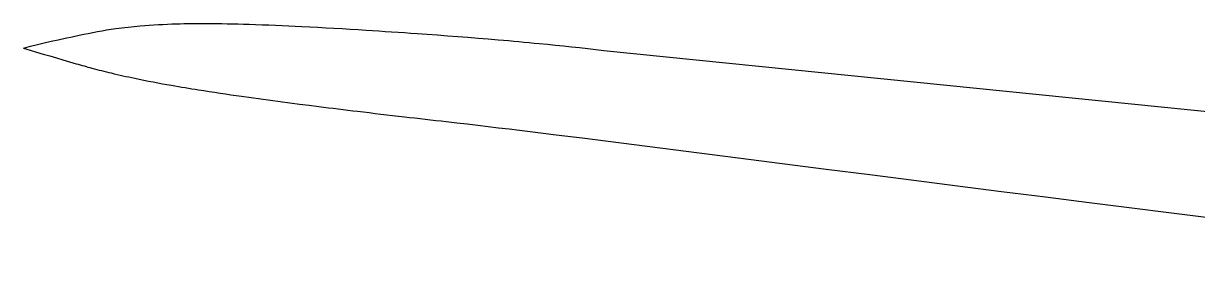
# Model space of a CAD drawing. Extents: x 73554 to 206494, y -55407 to 34157.
# Drawn here: x 164786 to 167864, y 24900 to 25584 of the extents above; entities that cross this region are included whole.
import ezdxf

# ---------------------------------------------------------------- set-up
doc = ezdxf.new("R2010")
doc.units = 0
doc.header["$MEASUREMENT"] = 0
doc.linetypes.add('SOLID', pattern=[0])
doc.layers.add('LAYER_0$C$L0', color=7, linetype='SOLID')

msp = doc.modelspace()

# ---------------------------------------------------------------- linework, layer by layer
at = {"layer": 'LAYER_0$C$L0'}
msp.add_line((166307.6, 25513.6), (172374.8, 24899.5), dxfattribs=at)
for points in [[(164786.4, 25519.6), (164804.5, 25524.2), (164822.7, 25528.7), (164840.9, 25533.1), (164859.1, 25537.3), (164877.4, 25541.5), (164895.7, 25545.5), (164914, 25549.4), (164932.3, 25553.2), (164944.3, 25555.7), (164956.3, 25558.1), (164968.3, 25560.5), (164980.3, 25562.8), (164992.3, 25564.9), (165004.4, 25567), (165016.4, 25568.9), (165028.5, 25570.7), (165036.5, 25571.8), (165044.5, 25572.8), (165052.4, 25573.8), (165060.4, 25574.7), (165068.4, 25575.5), (165076.4, 25576.3), (165084.4, 25577), (165092.4, 25577.7), (165104.3, 25578.7), (165116.1, 25579.6), (165128, 25580.3), (165139.9, 25581.1), (165151.8, 25581.7), (165163.6, 25582.2), (165175.5, 25582.7), (165187.4, 25583.1), (165197, 25583.4), (165206.5, 25583.6), (165216, 25583.7), (165225.6, 25583.9), (165235.1, 25584), (165244.6, 25584), (165254.2, 25584), (165263.7, 25584), (165277.9, 25584), (165292.2, 25583.8), (165306.4, 25583.6), (165320.7, 25583.4), (165334.9, 25583.1), (165349.2, 25582.8), (165363.4, 25582.4), (165377.6, 25582), (165394.9, 25581.4), (165412.3, 25580.8), (165429.6, 25580.2), (165446.9, 25579.4), (165464.2, 25578.7), (165481.5, 25577.9), (165498.8, 25577.1), (165516.1, 25576.2), (165537.1, 25575.1), (165558.2, 25574), (165579.2, 25572.9), (165600.3, 25571.7), (165621.3, 25570.5), (165642.4, 25569.2), (165663.4, 25567.9), (165684.5, 25566.6), (165701.2, 25565.5), (165717.9, 25564.5), (165734.7, 25563.4), (165751.4, 25562.2), (165768.1, 25561.1), (165784.9, 25560), (165801.6, 25558.8), (165818.3, 25557.7), (165844.9, 25555.8), (165871.5, 25553.9), (165898.1, 25552), (165924.6, 25550), (165951.2, 25548), (165977.8, 25545.9), (166004.3, 25543.7), (166030.9, 25541.5), (166044.4, 25540.3), (166057.8, 25539.1), (166071.3, 25537.9), (166084.7, 25536.7), (166098.2, 25535.4), (166111.6, 25534.1), (166125.1, 25532.8), (166138.5, 25531.5), (166159.7, 25529.4), (166180.8, 25527.3), (166201.9, 25525.1), (166223.1, 25522.9), (166244.2, 25520.6), (166265.3, 25518.3), (166286.5, 25515.9), (166307.6, 25513.6)], [(164786.4, 25519.6), (164803.6, 25514.3), (164820.8, 25509.1), (164838.1, 25503.9), (164855.3, 25498.8), (164872.6, 25493.7), (164889.9, 25488.6), (164907.2, 25483.6), (164924.5, 25478.6), (164929.6, 25477.1), (164934.8, 25475.6), (164939.9, 25474.1), (164945.1, 25472.7), (164950.3, 25471.2), (164955.4, 25469.8), (164960.6, 25468.4), (164965.8, 25466.9), (164972.1, 25465.3), (164978.4, 25463.6), (164984.7, 25462), (164991, 25460.4), (164997.3, 25458.8), (165003.6, 25457.2), (165009.9, 25455.7), (165016.3, 25454.2), (165024, 25452.4), (165031.7, 25450.6), (165039.4, 25448.8), (165047.1, 25447.1), (165054.8, 25445.4), (165062.5, 25443.7), (165070.2, 25442.1), (165078, 25440.4), (165090, 25437.9), (165102.1, 25435.5), (165114.2, 25433.1), (165126.2, 25430.8), (165138.3, 25428.5), (165150.4, 25426.2), (165162.5, 25424), (165174.6, 25421.9), (165183.5, 25420.3), (165192.3, 25418.8), (165201.2, 25417.3), (165210, 25415.9), (165218.9, 25414.4), (165227.7, 25413), (165236.6, 25411.5), (165245.4, 25410.1), (165259.5, 25407.9), (165273.5, 25405.7), (165287.5, 25403.6), (165301.6, 25401.5), (165315.6, 25399.4), (165329.7, 25397.3), (165343.7, 25395.3), (165357.8, 25393.3), (165383.1, 25389.7), (165408.4, 25386.2), (165433.7, 25382.8), (165459, 25379.4), (165484.4, 25376), (165509.7, 25372.8), (165535, 25369.5), (165560.4, 25366.3), (165573.1, 25364.7), (165585.8, 25363.2), (165598.5, 25361.6), (165611.2, 25360), (165624, 25358.5), (165636.7, 25356.9), (165649.4, 25355.4), (165662.1, 25353.9), (165677.4, 25352.1), (165692.7, 25350.2), (165708.1, 25348.4), (165723.4, 25346.6), (165738.7, 25344.8), (165754, 25343), (165769.3, 25341.3), (165784.7, 25339.5), (165798.4, 25337.9), (165812.1, 25336.3), (165825.9, 25334.8), (165839.6, 25333.2), (165853.4, 25331.6), (165867.1, 25330), (165880.8, 25328.5), (165894.6, 25326.9), (165922, 25323.7), (165949.5, 25320.5), (165977, 25317.3), (166004.4, 25314), (166031.9, 25310.8), (166059.4, 25307.5), (166086.8, 25304.1), (166114.3, 25300.8), (166182.5, 25292.4), (166250.7, 25283.9), (166319, 25275.3), (166387.2, 25266.7), (166455.4, 25258), (166523.6, 25249.2), (166591.8, 25240.4), (166660, 25231.7), (166775, 25216.9), (166890, 25202.2), (167005, 25187.6), (167120, 25173), (167235, 25158.4), (167350.1, 25143.8), (167465.1, 25129.3), (167580.1, 25114.7), (167900.2, 25074.1)]]:
    msp.add_lwpolyline(points, dxfattribs=at)

doc.saveas('drawing.dxf')
